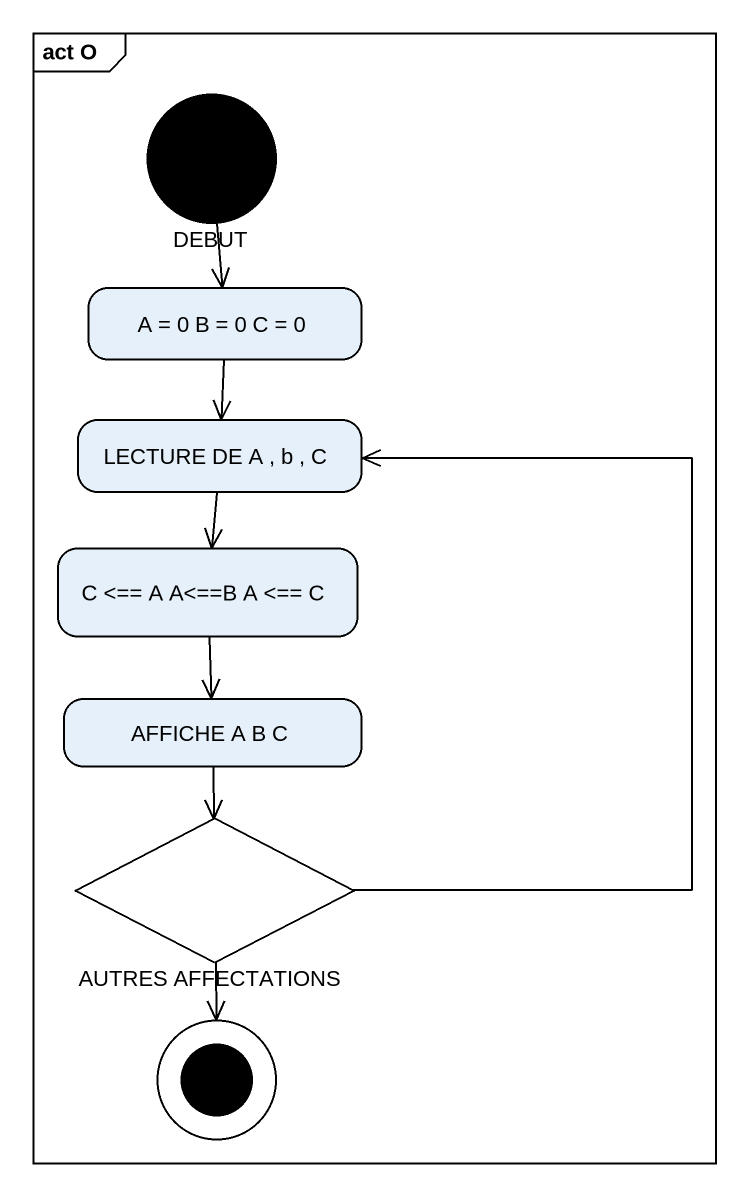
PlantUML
@startuml
mainframe act O
hide empty description
state DEBUT <<start>>
state "A = 0 B = 0 C = 0" as A_0_B_0_C_0
state "LECTURE DE A , b , C" as LECTURE_DE_A_b_C
state "C <== A A<==B A <== C" as C_A_A_B_A_C
state "AFFICHE A B C" as AFFICHE_A_B_C
state "AUTRES AFFECTATIONS" as AUTRES_AFFECTATIONS <<choice>>
DEBUT --> A_0_B_0_C_0
A_0_B_0_C_0 --> LECTURE_DE_A_b_C
LECTURE_DE_A_b_C --> C_A_A_B_A_C
C_A_A_B_A_C --> AFFICHE_A_B_C
AFFICHE_A_B_C --> AUTRES_AFFECTATIONS
AUTRES_AFFECTATIONS -up-> LECTURE_DE_A_b_C
AUTRES_AFFECTATIONS --> [*]
@enduml
